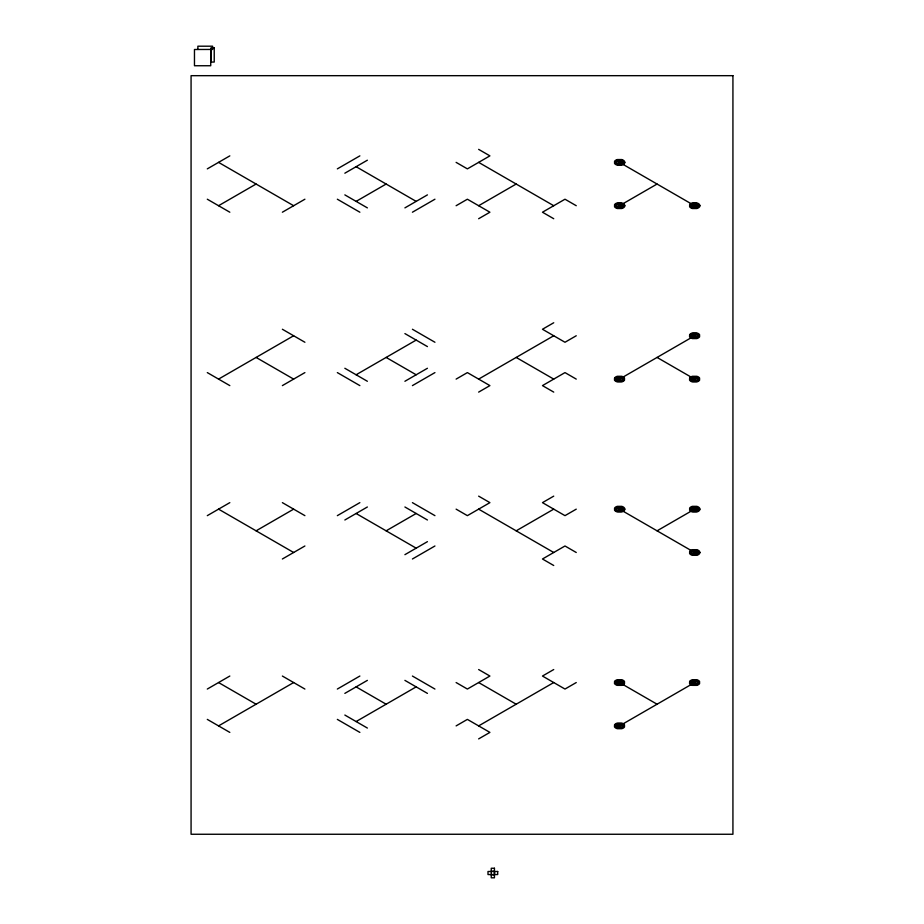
<?xml version="1.0" encoding="UTF-8"?>
<svg xmlns="http://www.w3.org/2000/svg" width="924" height="924" viewBox="0 0 924 924"><rect width="100%" height="100%" fill="white"/><g stroke="black" fill="none" stroke-linecap="round" stroke-linejoin="round"><path stroke-width="1.39" d="M207.299 168.873L229.822 155.867M218.561 205.717L256.098 184.038M337.341 168.873L359.863 155.867M344.848 173.204L367.371 160.198M282.374 212.22L304.897 199.214M356.11 201.386L386.14 184.038M404.908 207.877L427.431 194.883M412.416 212.22L434.938 199.214M456.121 205.717L467.382 199.214L489.905 212.22L478.644 218.722M478.644 205.717L516.181 184.038M218.561 379.106L293.636 335.758M282.374 385.608L304.897 372.603M619.53 205.717L657.068 184.038M356.11 374.774L416.17 340.09M404.908 381.277L427.431 368.272M412.416 385.608L434.938 372.603M207.299 515.65L229.822 502.644M456.121 379.106L467.382 372.603L489.905 385.608L478.644 392.111M553.73 322.753L542.469 329.256L564.991 342.261L576.253 335.758M478.644 379.106L553.73 335.758M256.098 530.826L293.636 509.147M337.341 515.65L359.863 502.644M344.848 519.993L367.371 506.987M282.374 558.997L304.897 545.992M619.53 379.106L694.605 335.758M386.14 530.826L416.17 513.49M404.908 554.666L427.431 541.66M412.416 558.997L434.938 545.992M207.299 689.05L229.822 676.045M553.73 496.142L542.469 502.644L564.991 515.65L576.253 509.147M516.181 530.826L553.73 509.147M218.561 725.894L293.636 682.547M337.341 689.05L359.863 676.045M344.848 693.381L367.371 680.376M657.068 530.826L694.605 509.147M356.11 721.552L416.17 686.879M456.121 725.894L467.382 719.392L489.905 732.397L478.644 738.9M553.73 669.542L542.469 676.045L564.991 689.05L576.253 682.547M478.644 725.894L553.73 682.547M619.53 725.894L694.605 682.547M491.256 871.297L494.444 871.297M491.256 874.751L494.444 874.751M619.53 162.37L694.605 205.717M478.644 149.365L489.905 155.867L467.382 168.873L456.121 162.37M576.253 205.717L564.991 199.214L542.469 212.22L553.73 218.722M478.644 162.37L553.73 205.717M356.11 166.701L416.17 201.386M657.068 357.438L694.605 379.106M344.848 194.883L367.371 207.877M337.341 199.214L359.863 212.22M218.561 162.37L293.636 205.717M576.253 379.106L564.991 372.603L542.469 385.608L553.73 392.111M516.181 357.438L553.73 379.106M207.299 199.214L229.822 212.22M412.416 329.256L434.938 342.261M404.908 333.587L427.431 346.592M386.14 357.438L416.17 374.774M619.53 509.147L694.605 552.494M282.374 329.256L304.897 342.261M344.848 368.272L367.371 381.277M337.341 372.603L359.863 385.608M256.098 357.438L293.636 379.106M478.644 496.142L489.905 502.644L467.382 515.65L456.121 509.147M576.253 552.494L564.991 545.992L542.469 558.997L553.73 565.5M478.644 509.147L553.73 552.494M207.299 372.603L229.822 385.608M412.416 502.644L434.938 515.65M404.908 506.987L427.431 519.993M356.11 513.49L416.17 548.163M619.53 682.547L657.068 704.215M282.374 502.644L304.897 515.65M218.561 509.147L293.636 552.494M478.644 669.542L489.905 676.045L467.382 689.05L456.121 682.547M478.644 682.547L516.181 704.215M412.416 676.045L434.938 689.05M404.908 680.376L427.431 693.381M356.11 686.879L386.14 704.215M282.374 676.045L304.897 689.05M344.848 715.049L367.371 728.054M337.341 719.392L359.863 732.397M218.561 682.547L256.098 704.215M207.299 719.392L229.822 732.397M494.502 871.494L494.502 874.554M210.73 49.492L210.73 65.743L194.467 65.743L194.467 49.492L212.612 49.446L212.612 46.2L197.875 46.2L197.875 49.446M620.582 162.37C618.248 164.553 618.248 160.175 620.582 162.37M621.644 162.37C616.978 166.747 616.966 157.992 621.644 162.37M622.707 162.37L622.545 162.97A2.472 2.472 0 0 1 621.783 163.663A3.638 3.638 0 0 1 620.801 164.056L618.248 164.056A3.638 3.638 0 0 1 617.278 163.663A2.322 2.322 0 0 1 616.551 163.005L616.551 161.723A2.322 2.322 0 0 1 617.278 161.065A3.638 3.638 0 0 1 618.248 160.684L620.801 160.684A3.638 3.638 0 0 1 621.783 161.065A2.322 2.322 0 0 1 622.499 161.723L622.707 162.37M623.769 162.37L623.561 163.167A3.292 3.292 0 0 1 622.533 164.102A4.851 4.851 0 0 1 621.228 164.622L617.821 164.622A4.851 4.851 0 0 1 616.527 164.102A3.095 3.095 0 0 1 615.557 163.225L615.557 161.515A3.095 3.095 0 0 1 616.527 160.637A4.851 4.851 0 0 1 617.821 160.118L621.228 160.118A4.851 4.851 0 0 1 622.533 160.637A3.095 3.095 0 0 1 623.492 161.515L623.769 162.37M624.832 162.37L624.566 163.375A4.112 4.112 0 0 1 623.284 164.53A6.064 6.064 0 0 1 621.656 165.177L617.394 165.177A6.064 6.064 0 0 1 615.777 164.53A3.869 3.869 0 0 1 614.564 163.433L614.564 161.296A3.869 3.869 0 0 1 615.777 160.198A6.064 6.064 0 0 1 617.394 159.552L621.656 159.552A6.064 6.064 0 0 1 623.284 160.198A3.869 3.869 0 0 1 624.485 161.296L624.832 162.37M620.582 205.717C618.248 207.9 618.248 203.523 620.582 205.717M621.644 205.717C616.978 210.095 616.966 201.34 621.644 205.717M622.707 205.717L622.545 206.318A2.472 2.472 0 0 1 621.783 207.011A3.638 3.638 0 0 1 620.801 207.403L618.248 207.403A3.638 3.638 0 0 1 617.278 207.011A2.322 2.322 0 0 1 616.551 206.352L616.551 205.07A2.322 2.322 0 0 1 617.278 204.412A3.638 3.638 0 0 1 618.248 204.031L620.801 204.031A3.638 3.638 0 0 1 621.783 204.412A2.322 2.322 0 0 1 622.499 205.07L622.707 205.717M623.769 205.717L623.561 206.514A3.292 3.292 0 0 1 622.533 207.45A4.851 4.851 0 0 1 621.228 207.969L617.821 207.969A4.851 4.851 0 0 1 616.527 207.45A3.095 3.095 0 0 1 615.557 206.572L615.557 204.862A3.095 3.095 0 0 1 616.527 203.985A4.851 4.851 0 0 1 617.821 203.465L621.228 203.465A4.851 4.851 0 0 1 622.533 203.985A3.095 3.095 0 0 1 623.492 204.862L623.769 205.717M624.832 205.717L624.566 206.722A4.112 4.112 0 0 1 623.284 207.877A6.064 6.064 0 0 1 621.656 208.524L617.394 208.524A6.064 6.064 0 0 1 615.777 207.877A3.869 3.869 0 0 1 614.564 206.791L614.564 204.643A3.869 3.869 0 0 1 615.777 203.546A6.064 6.064 0 0 1 617.394 202.899L621.656 202.899A6.064 6.064 0 0 1 623.284 203.546A3.869 3.869 0 0 1 624.485 204.643L624.832 205.717M695.668 205.717C693.335 207.9 693.323 203.523 695.668 205.717M696.731 205.717C692.064 210.095 692.053 201.34 696.731 205.717M697.793 205.717L697.632 206.318A2.472 2.472 0 0 1 696.858 207.011A3.638 3.638 0 0 1 695.888 207.403L693.323 207.403A3.638 3.638 0 0 1 692.353 207.011A2.322 2.322 0 0 1 691.626 206.352L691.626 205.07A2.322 2.322 0 0 1 692.353 204.412A3.638 3.638 0 0 1 693.323 204.031L695.888 204.031A3.638 3.638 0 0 1 696.858 204.412A2.322 2.322 0 0 1 697.585 205.07L697.793 205.717M698.856 205.717L698.636 206.514A3.292 3.292 0 0 1 697.608 207.45A4.851 4.851 0 0 1 696.315 207.969L692.896 207.969A4.851 4.851 0 0 1 691.602 207.45A3.095 3.095 0 0 1 690.632 206.572L690.632 204.862A3.095 3.095 0 0 1 691.602 203.985A4.851 4.851 0 0 1 692.896 203.465L696.315 203.465A4.851 4.851 0 0 1 697.608 203.985A3.095 3.095 0 0 1 698.579 204.862L698.856 205.717M699.918 205.717L699.641 206.722A4.112 4.112 0 0 1 698.359 207.877A6.064 6.064 0 0 1 696.742 208.524L692.469 208.524A6.064 6.064 0 0 1 690.852 207.877A3.869 3.869 0 0 1 689.639 206.791L689.639 204.643A3.869 3.869 0 0 1 690.852 203.546A6.064 6.064 0 0 1 692.469 202.899L696.742 202.899A6.064 6.064 0 0 1 698.359 203.546A3.869 3.869 0 0 1 699.572 204.643L699.918 205.717M620.582 509.147C618.248 511.342 618.248 506.964 620.582 509.147M621.644 509.147C616.978 513.525 616.966 504.77 621.644 509.147M622.707 509.147L622.545 509.748A2.472 2.472 0 0 1 621.783 510.452A3.638 3.638 0 0 1 620.801 510.833L618.248 510.833A3.638 3.638 0 0 1 617.278 510.452A2.322 2.322 0 0 1 616.551 509.794L616.551 508.512A2.322 2.322 0 0 1 617.278 507.853A3.638 3.638 0 0 1 618.248 507.461L620.801 507.461A3.638 3.638 0 0 1 621.783 507.853A2.322 2.322 0 0 1 622.499 508.512L622.707 509.147M623.769 509.147L623.561 509.956A3.292 3.292 0 0 1 622.533 510.88A4.851 4.851 0 0 1 621.228 511.399L617.821 511.399A4.851 4.851 0 0 1 616.527 510.88A3.095 3.095 0 0 1 615.557 510.002L615.557 508.292A3.095 3.095 0 0 1 616.527 507.415A4.851 4.851 0 0 1 617.821 506.895L621.228 506.895A4.851 4.851 0 0 1 622.533 507.415A3.095 3.095 0 0 1 623.492 508.292L623.769 509.147M624.832 509.147L624.566 510.152A4.112 4.112 0 0 1 623.284 511.318A6.064 6.064 0 0 1 621.656 511.965L617.394 511.965A6.064 6.064 0 0 1 615.777 511.318A3.869 3.869 0 0 1 614.564 510.221L614.564 508.084A3.869 3.869 0 0 1 615.777 506.987A6.064 6.064 0 0 1 617.394 506.34L621.656 506.34A6.064 6.064 0 0 1 623.284 506.987A3.869 3.869 0 0 1 624.485 508.084L624.832 509.147M695.668 509.147C693.335 511.342 693.323 506.964 695.668 509.147M696.731 509.147C692.064 513.525 692.053 504.77 696.731 509.147M697.793 509.147L697.632 509.748A2.472 2.472 0 0 1 696.858 510.452A3.638 3.638 0 0 1 695.888 510.833L693.323 510.833A3.638 3.638 0 0 1 692.353 510.452A2.322 2.322 0 0 1 691.626 509.794L691.626 508.512A2.322 2.322 0 0 1 692.353 507.853A3.638 3.638 0 0 1 693.323 507.461L695.888 507.461A3.638 3.638 0 0 1 696.858 507.853A2.322 2.322 0 0 1 697.585 508.512L697.793 509.147M698.856 509.147L698.636 509.956A3.292 3.292 0 0 1 697.608 510.88A4.851 4.851 0 0 1 696.315 511.399L692.896 511.399A4.851 4.851 0 0 1 691.602 510.88A3.095 3.095 0 0 1 690.632 510.002L690.632 508.292A3.095 3.095 0 0 1 691.602 507.415A4.851 4.851 0 0 1 692.896 506.895L696.315 506.895A4.851 4.851 0 0 1 697.608 507.415A3.095 3.095 0 0 1 698.579 508.292L698.856 509.147M699.918 509.147L699.641 510.152A4.112 4.112 0 0 1 698.359 511.318A6.064 6.064 0 0 1 696.742 511.965L692.469 511.965A6.064 6.064 0 0 1 690.852 511.318A3.869 3.869 0 0 1 689.639 510.221L689.639 508.084A3.869 3.869 0 0 1 690.852 506.987A6.064 6.064 0 0 1 692.469 506.34L696.742 506.34A6.064 6.064 0 0 1 698.359 506.987A3.869 3.869 0 0 1 699.572 508.084L699.918 509.147M695.668 552.494C693.335 554.689 693.323 550.311 695.668 552.494M696.731 552.494C692.064 556.883 692.053 548.117 696.731 552.494M697.793 552.494L697.632 553.095A2.472 2.472 0 0 1 696.858 553.799A3.638 3.638 0 0 1 695.888 554.192L693.323 554.192A3.638 3.638 0 0 1 692.353 553.799A2.322 2.322 0 0 1 691.626 553.141L691.626 551.859A2.322 2.322 0 0 1 692.353 551.201A3.638 3.638 0 0 1 693.323 550.808L695.888 550.808A3.638 3.638 0 0 1 696.858 551.201A2.322 2.322 0 0 1 697.585 551.859L697.793 552.494M698.856 552.494L698.636 553.303A3.292 3.292 0 0 1 697.608 554.227A4.851 4.851 0 0 1 696.315 554.747L692.896 554.747A4.851 4.851 0 0 1 691.602 554.227A3.095 3.095 0 0 1 690.632 553.361L690.632 551.64A3.095 3.095 0 0 1 691.602 550.762A4.851 4.851 0 0 1 692.896 550.242L696.315 550.242A4.851 4.851 0 0 1 697.608 550.762A3.095 3.095 0 0 1 698.579 551.64L698.856 552.494M699.918 552.494L699.641 553.499A4.112 4.112 0 0 1 698.359 554.666A6.064 6.064 0 0 1 696.742 555.312L692.469 555.312A6.064 6.064 0 0 1 690.852 554.666A3.869 3.869 0 0 1 689.639 553.568L689.639 551.432A3.869 3.869 0 0 1 690.852 550.334A6.064 6.064 0 0 1 692.469 549.688L696.742 549.688A6.064 6.064 0 0 1 698.359 550.334A3.869 3.869 0 0 1 699.572 551.432L699.918 552.494M614.564 378.031L614.483 380.111A4.112 4.112 0 0 0 615.777 381.277A6.064 6.064 0 0 0 617.394 381.924L621.656 381.924A6.064 6.064 0 0 0 623.284 381.277A3.869 3.869 0 0 0 624.485 380.18L624.485 378.031A3.869 3.869 0 0 0 623.284 376.934A6.064 6.064 0 0 0 621.656 376.287L617.394 376.287A6.064 6.064 0 0 0 615.777 376.934A3.869 3.869 0 0 0 614.564 378.031M615.557 378.251L615.488 379.914A3.292 3.292 0 0 0 616.527 380.838A4.851 4.851 0 0 0 617.821 381.358L621.228 381.358A4.851 4.851 0 0 0 622.533 380.838A3.095 3.095 0 0 0 623.492 379.96L623.492 378.251A3.095 3.095 0 0 0 622.533 377.373A4.851 4.851 0 0 0 621.228 376.853L617.821 376.853A4.851 4.851 0 0 0 616.527 377.373A3.095 3.095 0 0 0 615.557 378.251M616.551 378.459L616.504 379.706A2.472 2.472 0 0 0 617.278 380.411A3.638 3.638 0 0 0 618.248 380.792L620.801 380.792A3.638 3.638 0 0 0 621.783 380.411A2.322 2.322 0 0 0 622.499 379.752L622.499 378.459A2.322 2.322 0 0 0 621.783 377.801A3.638 3.638 0 0 0 620.801 377.419L618.248 377.419A3.638 3.638 0 0 0 617.278 377.801A2.322 2.322 0 0 0 616.551 378.459M617.544 378.678C619.969 383.76 623.896 375.375 617.544 378.678M618.537 378.898C619.75 381.439 621.713 377.246 618.537 378.898M689.639 334.684L689.57 336.763A4.112 4.112 0 0 0 690.852 337.93A6.064 6.064 0 0 0 692.469 338.577L696.742 338.577A6.064 6.064 0 0 0 698.359 337.93A3.869 3.869 0 0 0 699.572 336.833L699.572 334.684A3.869 3.869 0 0 0 698.359 333.587A6.064 6.064 0 0 0 696.742 332.94L692.469 332.94A6.064 6.064 0 0 0 690.852 333.587A3.869 3.869 0 0 0 689.639 334.684M690.632 334.904L690.574 336.555A3.292 3.292 0 0 0 691.602 337.491A4.851 4.851 0 0 0 692.896 338.011L696.315 338.011A4.851 4.851 0 0 0 697.608 337.491A3.095 3.095 0 0 0 698.579 336.613L698.579 334.904A3.095 3.095 0 0 0 697.608 334.026A4.851 4.851 0 0 0 696.315 333.506L692.896 333.506A4.851 4.851 0 0 0 691.602 334.026A3.095 3.095 0 0 0 690.632 334.904M691.626 335.112L691.579 336.359A2.472 2.472 0 0 0 692.353 337.064A3.638 3.638 0 0 0 693.323 337.445L695.888 337.445A3.638 3.638 0 0 0 696.858 337.064A2.322 2.322 0 0 0 697.585 336.405L697.585 335.112A2.322 2.322 0 0 0 696.858 334.453A3.638 3.638 0 0 0 695.888 334.072L693.323 334.072A3.638 3.638 0 0 0 692.353 334.453A2.322 2.322 0 0 0 691.626 335.112M692.619 335.331C695.044 340.413 698.983 332.028 692.619 335.331M693.612 335.539C694.825 338.092 696.788 333.899 693.612 335.539M689.639 378.031L689.57 380.111A4.112 4.112 0 0 0 690.852 381.277A6.064 6.064 0 0 0 692.469 381.924L696.742 381.924A6.064 6.064 0 0 0 698.359 381.277A3.869 3.869 0 0 0 699.572 380.18L699.572 378.031A3.869 3.869 0 0 0 698.359 376.934A6.064 6.064 0 0 0 696.742 376.287L692.469 376.287A6.064 6.064 0 0 0 690.852 376.934A3.869 3.869 0 0 0 689.639 378.031M690.632 378.251L690.574 379.914A3.292 3.292 0 0 0 691.602 380.838A4.851 4.851 0 0 0 692.896 381.358L696.315 381.358A4.851 4.851 0 0 0 697.608 380.838A3.095 3.095 0 0 0 698.579 379.96L698.579 378.251A3.095 3.095 0 0 0 697.608 377.373A4.851 4.851 0 0 0 696.315 376.853L692.896 376.853A4.851 4.851 0 0 0 691.602 377.373A3.095 3.095 0 0 0 690.632 378.251M691.626 378.459L691.579 379.706A2.472 2.472 0 0 0 692.353 380.411A3.638 3.638 0 0 0 693.323 380.792L695.888 380.792A3.638 3.638 0 0 0 696.858 380.411A2.322 2.322 0 0 0 697.585 379.752L697.585 378.459A2.322 2.322 0 0 0 696.858 377.801A3.638 3.638 0 0 0 695.888 377.419L693.323 377.419A3.638 3.638 0 0 0 692.353 377.801A2.322 2.322 0 0 0 691.626 378.459M692.619 378.678C695.044 383.76 698.983 375.375 692.619 378.678M693.612 378.898C694.825 381.439 696.788 377.246 693.612 378.898M614.564 681.473L614.483 683.541A4.112 4.112 0 0 0 615.777 684.707A6.064 6.064 0 0 0 617.394 685.354L621.656 685.354A6.064 6.064 0 0 0 623.284 684.707A3.869 3.869 0 0 0 624.485 683.61L624.485 681.473A3.869 3.869 0 0 0 623.284 680.376A6.064 6.064 0 0 0 621.656 679.729L617.394 679.729A6.064 6.064 0 0 0 615.777 680.376A3.869 3.869 0 0 0 614.564 681.473M615.557 681.681L615.488 683.344A3.292 3.292 0 0 0 616.527 684.28A4.851 4.851 0 0 0 617.821 684.788L621.228 684.788A4.851 4.851 0 0 0 622.533 684.28A3.095 3.095 0 0 0 623.492 683.402L623.492 681.681A3.095 3.095 0 0 0 622.533 680.803A4.851 4.851 0 0 0 621.228 680.295L617.821 680.295A4.851 4.851 0 0 0 616.527 680.803A3.095 3.095 0 0 0 615.557 681.681M616.551 681.9L616.504 683.148A2.472 2.472 0 0 0 617.278 683.841A3.638 3.638 0 0 0 618.248 684.234L620.801 684.234A3.638 3.638 0 0 0 621.783 683.841A2.322 2.322 0 0 0 622.499 683.183L622.499 681.9A2.322 2.322 0 0 0 621.783 681.242A3.638 3.638 0 0 0 620.801 680.849L618.248 680.849A3.638 3.638 0 0 0 617.278 681.242A2.322 2.322 0 0 0 616.551 681.9M617.544 682.108C619.969 687.202 623.896 678.817 617.544 682.108M618.537 682.328C619.75 684.869 621.713 680.676 618.537 682.328M614.564 724.82L614.483 726.888A4.112 4.112 0 0 0 615.777 728.054A6.064 6.064 0 0 0 617.394 728.701L621.656 728.701A6.064 6.064 0 0 0 623.284 728.054A3.869 3.869 0 0 0 624.485 726.957L624.485 724.82A3.869 3.869 0 0 0 623.284 723.723A6.064 6.064 0 0 0 621.656 723.076L617.394 723.076A6.064 6.064 0 0 0 615.777 723.723A3.869 3.869 0 0 0 614.564 724.82M615.557 725.028L615.488 726.691A3.292 3.292 0 0 0 616.527 727.627A4.851 4.851 0 0 0 617.821 728.147L621.228 728.147A4.851 4.851 0 0 0 622.533 727.627A3.095 3.095 0 0 0 623.492 726.749L623.492 725.028A3.095 3.095 0 0 0 622.533 724.15A4.851 4.851 0 0 0 621.228 723.642L617.821 723.642A4.851 4.851 0 0 0 616.527 724.15A3.095 3.095 0 0 0 615.557 725.028M616.551 725.248L616.504 726.495A2.472 2.472 0 0 0 617.278 727.188A3.638 3.638 0 0 0 618.248 727.581L620.801 727.581A3.638 3.638 0 0 0 621.783 727.188A2.322 2.322 0 0 0 622.499 726.53L622.499 725.248A2.322 2.322 0 0 0 621.783 724.589A3.638 3.638 0 0 0 620.801 724.197L618.248 724.197A3.638 3.638 0 0 0 617.278 724.589A2.322 2.322 0 0 0 616.551 725.248M617.544 725.467C619.969 730.549 623.896 722.164 617.544 725.467M618.537 725.675C619.75 728.216 621.713 724.023 618.537 725.675M689.639 681.473L689.57 683.541A4.112 4.112 0 0 0 690.852 684.707A6.064 6.064 0 0 0 692.469 685.354L696.742 685.354A6.064 6.064 0 0 0 698.359 684.707A3.869 3.869 0 0 0 699.572 683.61L699.572 681.473A3.869 3.869 0 0 0 698.359 680.376A6.064 6.064 0 0 0 696.742 679.729L692.469 679.729A6.064 6.064 0 0 0 690.852 680.376A3.869 3.869 0 0 0 689.639 681.473M690.632 681.681L690.574 683.344A3.292 3.292 0 0 0 691.602 684.28A4.851 4.851 0 0 0 692.896 684.788L696.315 684.788A4.851 4.851 0 0 0 697.608 684.28A3.095 3.095 0 0 0 698.579 683.402L698.579 681.681A3.095 3.095 0 0 0 697.608 680.803A4.851 4.851 0 0 0 696.315 680.295L692.896 680.295A4.851 4.851 0 0 0 691.602 680.803A3.095 3.095 0 0 0 690.632 681.681M691.626 681.9L691.579 683.148A2.472 2.472 0 0 0 692.353 683.841A3.638 3.638 0 0 0 693.323 684.234L695.888 684.234A3.638 3.638 0 0 0 696.858 683.841A2.322 2.322 0 0 0 697.585 683.183L697.585 681.9A2.322 2.322 0 0 0 696.858 681.242A3.638 3.638 0 0 0 695.888 680.849L693.323 680.849A3.638 3.638 0 0 0 692.353 681.242A2.322 2.322 0 0 0 691.626 681.9M692.619 682.108C695.044 687.202 698.983 678.817 692.619 682.108M693.612 682.328C694.825 684.869 696.788 680.676 693.612 682.328M214.229 47.829L210.984 47.829L210.984 62.058L214.229 62.058L214.229 47.829M732.928 75.676L191.072 75.676L191.072 834.256L732.928 834.256L732.928 75.676M494.444 868.248L491.256 868.248L491.256 877.8L494.444 877.8L494.444 868.248M497.701 871.494L487.999 871.494L487.999 874.554L497.701 874.554L497.701 871.494"/></g></svg>
